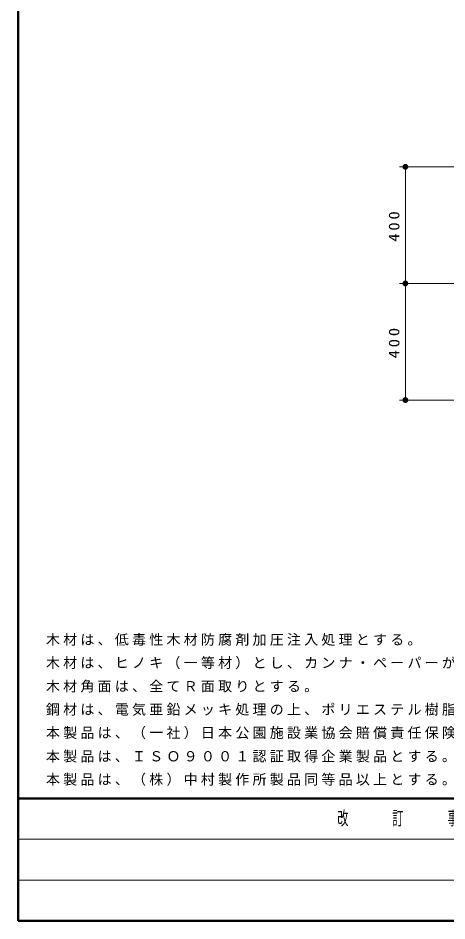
# Model space of a CAD drawing. Units: millimetres on the paper, scale 1:20. Extents: x -385 to 0, y 0 to 267.
# Drawn here: x -385 to -311.4, y 0 to 154.8 of the extents above; entities that cross this region are included whole.
import ezdxf

# ---------------------------------------------------------------- set-up
doc = ezdxf.new("R2010")
doc.units = ezdxf.units.MM
doc.layers.add('LY_1', color=7, linetype='Continuous', lineweight=25)
doc.layers.add('LY_2', color=7, linetype='Continuous', lineweight=13)
doc.styles.add('ＭＳ ゴシック', font='')
doc.styles.get('ＭＳ ゴシック').set_extended_font_data('MS Gothic')

# ---------------------------------------------------------------- blocks, each defined once
blk = doc.blocks.new('filled_dot')
at = {"color": 0, "linetype": 'Continuous', "lineweight": -2, "const_width": 1.25}
blk.add_lwpolyline([(-0.625, 0, 1), (0.625, 0, 1)], format="xyb", close=True, dxfattribs=at)

msp = doc.modelspace()

# ---------------------------------------------------------------- linework, layer by layer
at = {"layer": 'LY_1', "lineweight": 13}
for p, q in [((-291.927, 129.319), (-319.577, 129.319)), ((-318.577, 109.319), (-318.577, 129.319)), ((-289.577, 109.319), (-319.577, 109.319)), ((-289.906, 109.319), (-319.577, 109.319)), ((-288.627, 109.319), (-318.627, 109.319)), ((-318.577, 89.319), (-318.577, 109.319)), ((-318.577, 89.319), (-318.577, 109.319)), ((-289.577, 89.319), (-319.577, 89.319)), ((-288.627, 89.319), (-318.627, 89.319))]:
    msp.add_line(p, q, dxfattribs=at)
at = {"layer": 'LY_2', "lineweight": 50}
for p, q in [((-385, 267), (-385, 0)), ((-385, 21), (0, 21)), ((-385, 0), (0, 0))]:
    msp.add_line(p, q, dxfattribs=at)
at = {"layer": 'LY_2'}
for p, q in [((-385, 14), (-243.5, 14)), ((-385, 7), (-243.5, 7))]:
    msp.add_line(p, q, dxfattribs=at)

# ---------------------------------------------------------------- block references
at = {"layer": 'LY_1', "lineweight": 13}
for p, xscale, yscale, rotation in [((-318.577, 129.319), 0.4, 0.4, 270), ((-318.577, 109.319), 0.4, 0.4, 270), ((-318.577, 109.319), 0.4, 0.4, 90), ((-318.577, 109.319), 0.02, 0.02, 270), ((-318.577, 89.319), 0.4, 0.4, 90), ((-318.577, 89.319), 0.02, 0.02, 90)]:
    msp.add_blockref('filled_dot', p, dxfattribs=dict(at, xscale=xscale, yscale=yscale, rotation=rotation))

# ---------------------------------------------------------------- texts
at = {"layer": 'LY_1', "attachment_point": 8, "rotation": 90, "style": 'ＭＳ ゴシック'}
for insert, char_height in [((-319.577, 119.319), 1.833), ((-319.577, 99.319), 1.833), ((-319.577, 99.319), 0.09164)]:
    msp.add_mtext('\\T1.33;\\W1.15;400', dxfattribs=dict(at, insert=insert, char_height=char_height))
at = {"layer": 'LY_1', "char_height": 1.76, "attachment_point": 7, "style": 'ＭＳ ゴシック'}
for s, insert in [('\\T1.23;木材は、低毒性木材防腐剤加圧注入処理とする。', (-380.22, 47.164)), ('\\T1.23;木材は、ヒノキ（一等材）とし、カンナ・ペーパーがけの上、木材保護着色塗料（メイプル）塗装仕上げとする。', (-380.22, 43.164)), ('\\T1.23;木材角面は、全てＲ面取りとする。', (-380.22, 39.164)), ('\\T1.23;鋼材は、電気亜鉛メッキ処理の上、ポリエステル樹脂粉体塗装（ダークグレー）仕上げとする。', (-380.22, 35.164)), ('\\T1.23;本製品は、（一社）日本公園施設業協会賠償責任保険加入製品とする。', (-380.22, 31.164)), ('\\T1.23;本製品は、ＩＳＯ９００１認証取得企業製品とする。', (-380.22, 27.164)), ('\\T1.23;本製品は、（株）中村製作所製品同等品以上とする。', (-380.22, 23.164))]:
    msp.add_mtext(s, dxfattribs=dict(at, insert=insert))
at = {"layer": 'LY_2', "color": 4, "insert": (-330.25, 17.5), "char_height": 2.346, "attachment_point": 4, "style": 'ＭＳ ゴシック'}
msp.add_mtext('\\T1.64;\\W0.6;改\u3000\u3000訂\u3000\u3000事\u3000\u3000項', dxfattribs=at)

doc.saveas('drawing.dxf')
